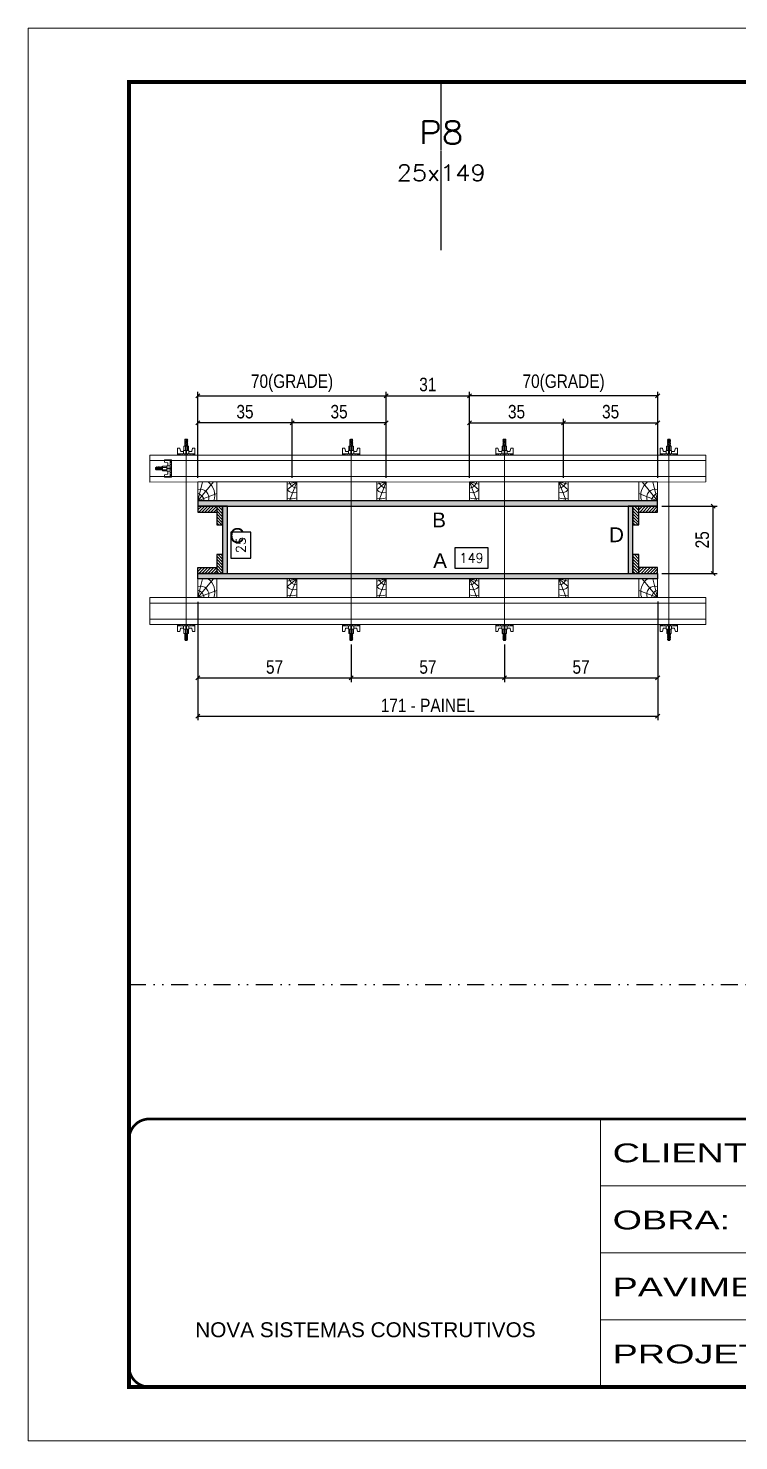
# Model space of a CAD drawing. Extents: x 14400 to 27878, y -21631 to 6985.
# Drawn here: x 19182 to 19711, y 3638 to 4688 of the extents above; entities that cross this region are included whole.
import ezdxf
from ezdxf.enums import TextEntityAlignment as Align

# ---------------------------------------------------------------- set-up
doc = ezdxf.new("R2010")
doc.units = 0
for name, pattern in [('CONTINUO', [0]), ('DASHED', [0.75, 0.5, -0.25]), ('DIVIDE2', [0.625, 0.25, -0.125, 0, -0.125, 0, -0.125]), ('HIDDEN', [0.375, 0.25, -0.125])]:
    doc.linetypes.add(name, pattern=pattern)
for name, color, linetype in [('CHAPA', 1, 'Continuous'), ('COTA', 241, 'Continuous'), ('MEIO_PONT', 93, 'Continuous'), ('Nível', 160, 'Continuous'), ('SARRAFO', 251, 'Continuous'), ('Texto de Titulo', 7, 'Continuous'), ('Texto Qtd Sarr', 242, 'Continuous'), ('TEXTO_GERAL', 7, 'Continuous')]:
    doc.layers.add(name, color=color, linetype=linetype)
for name, color, linetype, lineweight in [('Folhas', 255, 'Continuous', 9), ('Hachura', 251, 'Continuous', 9), ('Madeira', 126, 'Continuous', 18), ('Perfil Metálico', 224, 'Continuous', 18), ('SARRAFO DE PRESSAO', 251, 'DASHED', 9), ('Texto Seção', 7, 'Continuous', 15)]:
    doc.layers.add(name, color=color, linetype=linetype, lineweight=lineweight)
doc.styles.add('ARIAL', font='arial.ttf')
doc.styles.add('COTA TECNICA 2X', font='techl___.ttf', dxfattribs={"height": 10})
doc.styles.add('ROMANS', font='romans.shx')
doc.styles.add('Tecnologia', font='')
doc.styles.get('Tecnologia').set_extended_font_data('Forgotten Futurist')
doc.dimstyles.new('SECAO PILAR', dxfattribs={"dimtxt": 10, "dimasz": 3, "dimexe": 3, "dimexo": 3, "dimgap": 3, "dimtad": 1, "dimdec": 1, "dimlfac": 0.5, "dimzin": 12, "dimdsep": 46, "dimtxsty": 'COTA TECNICA 2X', "dimblk1": 'OBLIQUE', "dimblk2": 'OBLIQUE', "dimsah": 1, "dimcen": 0.9, "dimclrd": 256, "dimclre": 256, "dimclrt": 256, "dimadec": 1, "dimazin": 3, "dimtfac": 1, "dimtdec": 1, "dimtmove": 0, "dimatfit": 3, "dimfxl": 1, "dimtolj": 1, "dimtzin": 12, "dimarcsym": 0})
doc.dimstyles.new('SECÇÃO 2', dxfattribs={"dimtxt": 7, "dimasz": 6, "dimexe": 0.18, "dimexo": 2, "dimgap": -4, "dimtad": 3, "dimdec": 1, "dimlfac": 0.5, "dimzin": 12, "dimdsep": 46, "dimtxsty": 'ROMANS', "dimblk": 'ARCHTICK', "dimcen": 0.09, "dimse1": 1, "dimse2": 1, "dimsd1": 1, "dimsd2": 1, "dimclrd": 180, "dimclre": 5, "dimclrt": 1, "dimadec": 0, "dimazin": 3, "dimtfac": 1, "dimtdec": 1, "dimtofl": 0, "dimtmove": 0, "dimatfit": 3, "dimldrblk": 'ARCHTICK', "dimfxl": 1, "dimtolj": 1, "dimtzin": 0, "dimarcsym": 0})

# ---------------------------------------------------------------- blocks, each defined once
blk = doc.blocks.new('9999999999')
at = {"color": 30, "linetype": 'CONTINUO'}
for p, q in [((98564.6, 34230.2), (98564.6, 34429.4)), ((98564.6, 34379.6), (99584, 34379.6)), ((98564.6, 34329.8), (99488, 34329.8)), ((98564.6, 34280), (99488, 34280))]:
    blk.add_line(p, q, dxfattribs=at)
at = {"color": 30, "linetype": 'CONTINUO', "const_width": 2}
blk.add_lwpolyline([(99584, 34230.2), (99584, 34414.4, 0.414214), (99569, 34429.4), (98229, 34429.4, 0.414214), (98214, 34414.4), (98214, 34245.2, 0.414214), (98229, 34230.2), (99584, 34230.2)], format="xyb", dxfattribs=at)
at = {"layer": 'Folhas'}
blk.add_lwpolyline([(98139, 34190.2), (99624, 34190.2), (99624, 35240.2), (98139, 35240.2)], close=True, dxfattribs=at)
at = {"layer": 'Folhas', "color": 30, "const_width": 3}
blk.add_lwpolyline([(98214, 34230.2), (99584, 34230.2), (99584, 35200.2), (98214, 35200.2)], close=True, dxfattribs=at)
at = {"color": 7, "linetype": 'Continuous', "ltscale": 5, "style": 'ARIAL'}
blk.add_text('NOVA SISTEMAS CONSTRUTIVOS', height=11.059, dxfattribs=at).set_placement((98263.2, 34267.2))
at = {"layer": 'Folhas', "color": 7, "style": 'Tecnologia', "width": 1.5}
for s, p in [('CLIENTE:', (98573.7, 34397.2)), ('OBRA:', (98573.7, 34347.3)), ('PAVIMENTO:', (98573.7, 34297.5)), ('PROJETO:', (98573.7, 34247.7))]:
    blk.add_text(s, height=14, dxfattribs=at).set_placement(p)
blk = doc.blocks.new('*D1049')
at = {"layer": 'COTA', "color": 180, "lineweight": -2, "transparency": 16777216}
for p, q in [((19347.6, 4313.1), (19332.6, 4313.1)), ((19332.6, 4313.1), (19332.6, 4293.7)), ((19347.6, 4293.7), (19347.6, 4313.1)), ((19332.6, 4293.7), (19347.6, 4293.7))]:
    blk.add_line(p, q, dxfattribs=at)
at = {"layer": 'Defpoints', "color": 0, "transparency": 16777216}
for p in [(19347.5, 4332.3), (19347.5, 4282.3), (19351.6, 4282.3)]:
    blk.add_point(p, dxfattribs=at)
at = {"layer": 'COTA', "color": 1, "transparency": 16777216, "insert": (19340.1, 4303.4), "char_height": 7, "attachment_point": 5, "rotation": 90, "style": 'ROMANS'}
blk.add_mtext('\\A1;25', dxfattribs=at)
blk = doc.blocks.new('_ArchTick')
at = {"color": 0, "linetype": 'ByBlock', "const_width": 0.15}
blk.add_lwpolyline([(-0.5, -0.5), (0.5, 0.5)], dxfattribs=at)
blk = doc.blocks.new('*D1050')
at = {"layer": 'COTA', "color": 180, "lineweight": -2, "transparency": 16777216}
for p, q in [((19524.1, 4301.3), (19499.4, 4301.3)), ((19499.4, 4301.3), (19499.4, 4286.3)), ((19524.1, 4286.3), (19524.1, 4301.3)), ((19499.4, 4286.3), (19524.1, 4286.3))]:
    blk.add_line(p, q, dxfattribs=at)
at = {"layer": 'Defpoints', "color": 0, "transparency": 16777216}
for p in [(19330.2, 4282.3), (19628.2, 4282.3), (19628.2, 4282.3)]:
    blk.add_point(p, dxfattribs=at)
at = {"layer": 'COTA', "color": 1, "transparency": 16777216, "insert": (19511.7, 4293.8), "char_height": 7, "attachment_point": 5, "style": 'ROMANS'}
blk.add_mtext('\\A1;149', dxfattribs=at)
blk = doc.blocks.new('_Oblique')
at = {"color": 0, "linetype": 'ByBlock', "lineweight": -2}
blk.add_line((-0.5, -0.5), (0.5, 0.5), dxfattribs=at)
blk = doc.blocks.new('*D1051')
at = {"layer": 'COTA', "lineweight": -2, "transparency": 16777216}
for p, q in [((19308.2, 4261.3), (19308.2, 4173.2)), ((19650.2, 4261.4), (19650.2, 4173.2)), ((19308.2, 4176.2), (19650.2, 4176.2))]:
    blk.add_line(p, q, dxfattribs=at)
at = {"layer": 'Defpoints', "color": 0, "transparency": 16777216}
for p in [(19308.2, 4264.3), (19650.2, 4264.4), (19650.2, 4176.2)]:
    blk.add_point(p, dxfattribs=at)
at = {"layer": 'COTA', "lineweight": -2, "transparency": 16777216, "xscale": 3, "yscale": 3, "zscale": 3, "rotation": 180}
blk.add_blockref('_Oblique', (19308.2, 4176.2), dxfattribs=at)
at = {"layer": 'COTA', "lineweight": -2, "transparency": 16777216, "xscale": 3, "yscale": 3, "zscale": 3}
blk.add_blockref('_Oblique', (19650.2, 4176.2), dxfattribs=at)
at = {"layer": 'COTA', "transparency": 16777216, "insert": (19479.2, 4184.2), "char_height": 10, "attachment_point": 5, "style": 'COTA TECNICA 2X'}
blk.add_mtext('\\A1;171 - PAINEL', dxfattribs=at)
blk = doc.blocks.new('*D1052')
at = {"layer": 'COTA', "lineweight": -2, "transparency": 16777216}
for p, q in [((19308.2, 4261.3), (19308.2, 4201.6)), ((19422.3, 4229.6), (19422.3, 4201.6)), ((19308.2, 4204.6), (19422.3, 4204.6))]:
    blk.add_line(p, q, dxfattribs=at)
at = {"layer": 'Defpoints', "color": 0, "transparency": 16777216}
for p in [(19308.2, 4264.3), (19422.3, 4232.6), (19422.3, 4204.6)]:
    blk.add_point(p, dxfattribs=at)
at = {"layer": 'COTA', "lineweight": -2, "transparency": 16777216, "xscale": 3, "yscale": 3, "zscale": 3, "rotation": 180}
blk.add_blockref('_Oblique', (19308.2, 4204.6), dxfattribs=at)
at = {"layer": 'COTA', "lineweight": -2, "transparency": 16777216, "xscale": 3, "yscale": 3, "zscale": 3}
blk.add_blockref('_Oblique', (19422.3, 4204.6), dxfattribs=at)
at = {"layer": 'COTA', "transparency": 16777216, "insert": (19365.2, 4212.7), "char_height": 10, "attachment_point": 5, "style": 'COTA TECNICA 2X'}
blk.add_mtext('\\A1;57', dxfattribs=at)
blk = doc.blocks.new('*D1053')
at = {"layer": 'COTA', "lineweight": -2, "transparency": 16777216}
for p, q in [((19650.2, 4261.3), (19650.2, 4201.6)), ((19536.3, 4229.6), (19536.3, 4201.6)), ((19536.3, 4204.6), (19650.2, 4204.6))]:
    blk.add_line(p, q, dxfattribs=at)
at = {"layer": 'Defpoints', "color": 0, "transparency": 16777216}
for p in [(19650.2, 4264.3), (19536.3, 4232.6), (19650.2, 4204.6)]:
    blk.add_point(p, dxfattribs=at)
at = {"layer": 'COTA', "lineweight": -2, "transparency": 16777216, "xscale": 3, "yscale": 3, "zscale": 3, "rotation": 180}
blk.add_blockref('_Oblique', (19536.3, 4204.6), dxfattribs=at)
at = {"layer": 'COTA', "lineweight": -2, "transparency": 16777216, "xscale": 3, "yscale": 3, "zscale": 3}
blk.add_blockref('_Oblique', (19650.2, 4204.6), dxfattribs=at)
at = {"layer": 'COTA', "transparency": 16777216, "insert": (19593.2, 4212.7), "char_height": 10, "attachment_point": 5, "style": 'COTA TECNICA 2X'}
blk.add_mtext('\\A1;57', dxfattribs=at)
blk = doc.blocks.new('C')
at = {"layer": 'Hachura', "color": 0}
for p, q in [((0, 3.22), (0, -3.22)), ((0.45, 3.22), (0, 3.22)), ((0.46, 3.16), (0, 3.16)), ((0.46, 3.05), (0, 3.05)), ((0.46, 2.88), (0, 2.88)), ((0, 2.75), (0, -1.16)), ((0.46, 2.65), (0, 2.65)), ((0.46, 2.23), (0, 2.23)), ((0.46, 1.51), (0, 1.51)), ((0.39, 0.49), (0.17, 0.49)), ((0.45, -3.23), (0.45, 3.22)), ((0.45, 3.22), (2.58, 3.22)), ((1.74, 0.97), (0.45, 0.97)), ((1.45, 0.1), (0.45, 0.1)), ((1.35, 1.94), (1.35, 0.96)), ((2.58, 2.39), (1.47, 2.09)), ((1.74, -0.97), (1.74, 0.97)), ((1.74, 0.97), (1.74, 0.84)), ((1.74, 0.97), (1.74, 0.84)), ((1.74, 0.84), (3.35, 0.84)), ((3.35, 0.45), (1.74, 0.45)), ((2.58, 3.22), (2.58, 2.39)), ((3.32, 0.84), (3.32, -0.84)), ((3.35, 0.84), (3.35, -0.84)), ((3.68, 0.45), (3.35, 0.45)), ((3.84, -0.52), (3.35, 0.45)), ((3.35, 0.06), (3.67, -0.57)), ((3.68, 0.45), (4.16, -0.52)), ((3.72, 0.5), (4.25, -0.57)), ((4.37, -0.55), (3.83, 0.53)), ((4.15, 0.45), (3.93, 0.45)), ((4.42, -0.52), (3.93, 0.45)), ((4.15, 0.45), (4.26, 0.45)), ((4.26, 0.45), (4.74, -0.52)), ((4.3, 0.5), (4.83, -0.57)), ((4.95, -0.55), (4.41, 0.53)), ((4.51, 0.45), (4.84, 0.45)), ((5, -0.52), (4.51, 0.45)), ((4.84, 0.45), (5.32, -0.52)), ((4.88, 0.5), (5.41, -0.57)), ((5.53, -0.55), (4.99, 0.53)), ((5.58, -0.52), (5.09, 0.45)), ((5.42, 0.45), (5.09, 0.45)), ((5.58, -0.52), (5.09, 0.45)), ((5.42, 0.45), (5.74, -0.19)), ((5.46, 0.5), (5.74, -0.07)), ((5.74, 0.19), (5.57, 0.53)), ((5.74, 0.32), (5.68, 0.45)), ((5.68, 0.45), (5.74, 0.45)), ((5.74, 0.45), (5.9, 0.29)), ((5.74, 0.45), (5.74, -0.52)), ((5.9, -0.36), (5.9, 0.29)), ((0.45, 0), (0, 0)), ((0.46, -1.52), (0, -1.52)), ((0.46, -2.23), (0, -2.23)), ((0.46, -2.65), (0, -2.65)), ((0.46, -2.88), (0, -2.88)), ((0.46, -3.05), (0, -3.05)), ((0.46, -3.16), (0, -3.16)), ((0, -3.22), (2.57, -3.22)), ((0.08, -0.48), (0.29, -0.48)), ((0.29, -0.48), (0.4, -0.48)), ((0.45, 0), (0.45, -0.97)), ((0.45, -0.16), (1.45, -0.16)), ((0.45, -0.65), (0.45, -0.32)), ((0.45, -3.23), (0.45, -0.65)), ((0.45, -0.97), (1.74, -0.97)), ((1.35, -1.94), (1.35, -0.97)), ((2.58, -2.39), (1.47, -2.1)), ((3.35, -0.32), (1.74, -0.32)), ((3.35, -0.84), (1.74, -0.84)), ((2.58, -3.23), (2.58, -2.39)), ((3.35, -0.07), (3.58, -0.52)), ((3.35, -0.52), (3.58, -0.52)), ((3.84, -0.52), (4.16, -0.52)), ((4.42, -0.52), (4.74, -0.52)), ((4.63, -0.52), (4.74, -0.52)), ((5, -0.52), (5.32, -0.52)), ((5.58, -0.52), (5.74, -0.52)), ((5.74, -0.52), (5.9, -0.36)), ((5.74, -0.52), (5.74, -0.52))]:
    blk.add_line(p, q, dxfattribs=at)
for centre, radius, start, end in [((1.52, 1.94), 0.161, 104.7436, 180), ((1.44, -0.03), 0.129, 272.695, 87.305), ((3.81, 0.39), 0.143, 25.5688, 154.4312), ((4.39, 0.39), 0.143, 25.5688, 154.4312), ((4.97, 0.39), 0.143, 25.5688, 154.4312), ((5.55, 0.39), 0.143, 25.5688, 154.4312), ((0.17, -0.37), 0.174, 221.744, 317.8592), ((1.52, -1.94), 0.161, 180, 255.2564), ((3.71, -0.4), 0.174, 222.1408, 318.256), ((4.29, -0.4), 0.174, 222.1408, 318.256), ((4.87, -0.4), 0.174, 222.1408, 318.256), ((5.45, -0.4), 0.174, 222.1408, 318.256), ((5.61, -0.4), 0.174, 317.8592, 318.256)]:
    blk.add_arc(centre, radius, start, end, dxfattribs=at)
blk = doc.blocks.new('*D1054')
at = {"layer": 'COTA', "lineweight": -2, "transparency": 16777216}
for p, q in [((19422.3, 4229.6), (19422.3, 4201.6)), ((19536.3, 4229.6), (19536.3, 4201.6)), ((19422.3, 4204.6), (19536.3, 4204.6))]:
    blk.add_line(p, q, dxfattribs=at)
at = {"layer": 'Defpoints', "color": 0, "transparency": 16777216}
for p in [(19422.3, 4232.6), (19536.3, 4232.6), (19536.3, 4204.6)]:
    blk.add_point(p, dxfattribs=at)
at = {"layer": 'COTA', "lineweight": -2, "transparency": 16777216, "xscale": 3, "yscale": 3, "zscale": 3, "rotation": 180}
blk.add_blockref('_Oblique', (19422.3, 4204.6), dxfattribs=at)
at = {"layer": 'COTA', "lineweight": -2, "transparency": 16777216, "xscale": 3, "yscale": 3, "zscale": 3}
blk.add_blockref('_Oblique', (19536.3, 4204.6), dxfattribs=at)
at = {"layer": 'COTA', "transparency": 16777216, "insert": (19479.3, 4212.7), "char_height": 10, "attachment_point": 5, "style": 'COTA TECNICA 2X'}
blk.add_mtext('\\A1;57', dxfattribs=at)
blk = doc.blocks.new('*D1055')
at = {"layer": 'COTA', "lineweight": -2, "transparency": 16777216}
for p, q in [((19510.2, 4353.3), (19510.2, 4397.3)), ((19510.2, 4394.3), (19580.2, 4394.3)), ((19580.2, 4353.3), (19580.2, 4397.3))]:
    blk.add_line(p, q, dxfattribs=at)
at = {"layer": 'Defpoints', "color": 0, "transparency": 16777216}
for p in [(19580.2, 4394.3), (19510.2, 4350.3), (19580.2, 4350.3)]:
    blk.add_point(p, dxfattribs=at)
at = {"layer": 'COTA', "lineweight": -2, "transparency": 16777216, "xscale": 3, "yscale": 3, "zscale": 3, "rotation": 180}
blk.add_blockref('_Oblique', (19510.2, 4394.3), dxfattribs=at)
at = {"layer": 'COTA', "lineweight": -2, "transparency": 16777216, "xscale": 3, "yscale": 3, "zscale": 3}
blk.add_blockref('_Oblique', (19580.2, 4394.3), dxfattribs=at)
at = {"layer": 'COTA', "transparency": 16777216, "insert": (19545.2, 4402.5), "char_height": 10, "attachment_point": 5, "style": 'COTA TECNICA 2X'}
blk.add_mtext('\\A1;35', dxfattribs=at)
blk = doc.blocks.new('*D1056')
at = {"layer": 'COTA', "lineweight": -2, "transparency": 16777216}
for p, q in [((19580.2, 4353.3), (19580.2, 4397.3)), ((19580.2, 4394.3), (19650.2, 4394.3)), ((19650.2, 4353.3), (19650.2, 4397.3))]:
    blk.add_line(p, q, dxfattribs=at)
at = {"layer": 'Defpoints', "color": 0, "transparency": 16777216}
for p in [(19650.2, 4394.3), (19580.2, 4350.3), (19650.2, 4350.3)]:
    blk.add_point(p, dxfattribs=at)
at = {"layer": 'COTA', "lineweight": -2, "transparency": 16777216, "xscale": 3, "yscale": 3, "zscale": 3, "rotation": 180}
blk.add_blockref('_Oblique', (19580.2, 4394.3), dxfattribs=at)
at = {"layer": 'COTA', "lineweight": -2, "transparency": 16777216, "xscale": 3, "yscale": 3, "zscale": 3}
blk.add_blockref('_Oblique', (19650.2, 4394.3), dxfattribs=at)
at = {"layer": 'COTA', "transparency": 16777216, "insert": (19615.2, 4402.5), "char_height": 10, "attachment_point": 5, "style": 'COTA TECNICA 2X'}
blk.add_mtext('\\A1;35', dxfattribs=at)
blk = doc.blocks.new('*D1057')
at = {"layer": 'COTA', "lineweight": -2, "transparency": 16777216}
for p, q in [((19510.2, 4353.3), (19510.2, 4417.4)), ((19650.2, 4414.4), (19510.2, 4414.4)), ((19650.2, 4353.3), (19650.2, 4417.4))]:
    blk.add_line(p, q, dxfattribs=at)
at = {"layer": 'Defpoints', "color": 0, "transparency": 16777216}
for p in [(19510.2, 4414.4), (19510.2, 4350.3), (19650.2, 4350.3)]:
    blk.add_point(p, dxfattribs=at)
at = {"layer": 'COTA', "lineweight": -2, "transparency": 16777216, "xscale": 3, "yscale": 3, "zscale": 3, "rotation": 180}
blk.add_blockref('_Oblique', (19510.2, 4414.4), dxfattribs=at)
at = {"layer": 'COTA', "lineweight": -2, "transparency": 16777216, "xscale": 3, "yscale": 3, "zscale": 3}
blk.add_blockref('_Oblique', (19650.2, 4414.4), dxfattribs=at)
at = {"layer": 'COTA', "transparency": 16777216, "insert": (19580.2, 4423.7), "char_height": 10, "attachment_point": 5, "style": 'COTA TECNICA 2X'}
blk.add_mtext('\\A1;70(GRADE)', dxfattribs=at)
blk = doc.blocks.new('*D1058')
at = {"layer": 'COTA', "lineweight": -2, "transparency": 16777216}
for p, q in [((19653.2, 4332.3), (19694.5, 4332.3)), ((19691.5, 4282.3), (19691.5, 4332.3)), ((19653.2, 4282.3), (19694.5, 4282.3))]:
    blk.add_line(p, q, dxfattribs=at)
at = {"layer": 'Defpoints', "color": 0, "transparency": 16777216}
for p in [(19650.2, 4332.3), (19691.5, 4332.3), (19650.2, 4282.3)]:
    blk.add_point(p, dxfattribs=at)
at = {"layer": 'COTA', "lineweight": -2, "transparency": 16777216, "xscale": 3, "yscale": 3, "zscale": 3}
for p, rotation in [((19691.5, 4332.3), 90), ((19691.5, 4282.3), 270)]:
    blk.add_blockref('_Oblique', p, dxfattribs=dict(at, rotation=rotation))
at = {"layer": 'COTA', "transparency": 16777216, "insert": (19683.4, 4307.3), "char_height": 10, "attachment_point": 5, "rotation": 90, "style": 'COTA TECNICA 2X'}
blk.add_mtext('\\A1;25', dxfattribs=at)
blk = doc.blocks.new('PONTALETE')
at = {"layer": 'Madeira'}
for q in [(2.71, 7), (7, 5.76), (7, 1.74)]:
    blk.add_line((0, 0), q, dxfattribs=at)
blk.add_lwpolyline([(0, 0), (7, 0), (7, 7), (0, 7)], close=True, dxfattribs=at)
for centre, radius, start, end in [((2.04, 0.06), 6.23, 37.2818, 109.0913), ((1.09, 0.9), 3.19, 343.603, 109.9847), ((-0.21, -0.78), 3.09, 14.6322, 86.0383)]:
    blk.add_arc(centre, radius, start, end, dxfattribs=at)
blk = doc.blocks.new('MEIO PONTALETE')
at = {"layer": 'Madeira'}
for q in [(2.71, 7), (3.5, 2.88), (3.5, 0.87)]:
    blk.add_line((0, 0), q, dxfattribs=at)
blk.add_lwpolyline([(0, 0), (3.5, 0), (3.5, 7), (0, 7)], close=True, dxfattribs=at)
for centre, radius, start, end in [((2.04, 0.06), 6.23, 76.4499, 109.0913), ((1.09, 0.9), 3.19, 40.9063, 109.9847), ((-0.21, -0.78), 3.09, 14.6322, 86.0383)]:
    blk.add_arc(centre, radius, start, end, dxfattribs=at)
blk = doc.blocks.new('titulo1')
at = {"layer": 'Defpoints', "color": 252, "linetype": 'HIDDEN', "ltscale": 2}
blk.add_line((0, 0), (0, 125), dxfattribs=at)
at = {"layer": 'Defpoints', "style": 'ROMANS', "oblique": 15}
blk.add_attdef('FOLHA', text='', height=10, dxfattribs=at).set_placement((0, 15.6), align=Align.MIDDLE_CENTER)
at = {"layer": 'Texto Qtd Sarr', "color": 3, "style": 'ROMANS', "oblique": 15}
for tag, height, p in [('TITULO', 17, (0, 71.4)), ('SEÇÃO', 12, (0, 41.5))]:
    blk.add_attdef(tag, text='', height=height, dxfattribs=at).set_placement(p, align=Align.MIDDLE_CENTER)
blk = doc.blocks.new('*D1059')
at = {"layer": 'COTA', "lineweight": -2, "transparency": 16777216}
for p, q in [((19378.2, 4353.3), (19378.2, 4397.3)), ((19448.2, 4394.3), (19378.2, 4394.3)), ((19448.2, 4353.3), (19448.2, 4397.3))]:
    blk.add_line(p, q, dxfattribs=at)
at = {"layer": 'Defpoints', "color": 0, "transparency": 16777216}
for p in [(19378.2, 4394.3), (19378.2, 4350.3), (19448.2, 4350.3)]:
    blk.add_point(p, dxfattribs=at)
at = {"layer": 'COTA', "lineweight": -2, "transparency": 16777216, "xscale": 3, "yscale": 3, "zscale": 3, "rotation": 180}
blk.add_blockref('_Oblique', (19378.2, 4394.3), dxfattribs=at)
at = {"layer": 'COTA', "lineweight": -2, "transparency": 16777216, "xscale": 3, "yscale": 3, "zscale": 3}
blk.add_blockref('_Oblique', (19448.2, 4394.3), dxfattribs=at)
at = {"layer": 'COTA', "transparency": 16777216, "insert": (19413.2, 4402.5), "char_height": 10, "attachment_point": 5, "style": 'COTA TECNICA 2X'}
blk.add_mtext('\\A1;35', dxfattribs=at)
blk = doc.blocks.new('*D1060')
at = {"layer": 'COTA', "lineweight": -2, "transparency": 16777216}
for p, q in [((19308.2, 4353.3), (19308.2, 4397.3)), ((19378.2, 4394.3), (19308.2, 4394.3)), ((19378.2, 4353.3), (19378.2, 4397.3))]:
    blk.add_line(p, q, dxfattribs=at)
at = {"layer": 'Defpoints', "color": 0, "transparency": 16777216}
for p in [(19308.2, 4394.3), (19308.2, 4350.3), (19378.2, 4350.3)]:
    blk.add_point(p, dxfattribs=at)
at = {"layer": 'COTA', "lineweight": -2, "transparency": 16777216, "xscale": 3, "yscale": 3, "zscale": 3, "rotation": 180}
blk.add_blockref('_Oblique', (19308.2, 4394.3), dxfattribs=at)
at = {"layer": 'COTA', "lineweight": -2, "transparency": 16777216, "xscale": 3, "yscale": 3, "zscale": 3}
blk.add_blockref('_Oblique', (19378.2, 4394.3), dxfattribs=at)
at = {"layer": 'COTA', "transparency": 16777216, "insert": (19343.2, 4402.5), "char_height": 10, "attachment_point": 5, "style": 'COTA TECNICA 2X'}
blk.add_mtext('\\A1;35', dxfattribs=at)
blk = doc.blocks.new('*D1061')
at = {"layer": 'COTA', "lineweight": -2, "transparency": 16777216}
for p, q in [((19308.2, 4353.3), (19308.2, 4417.4)), ((19308.2, 4414.4), (19448.2, 4414.4)), ((19448.2, 4353.3), (19448.2, 4417.4))]:
    blk.add_line(p, q, dxfattribs=at)
at = {"layer": 'Defpoints', "color": 0, "transparency": 16777216}
for p in [(19448.2, 4414.4), (19308.2, 4350.3), (19448.2, 4350.3)]:
    blk.add_point(p, dxfattribs=at)
at = {"layer": 'COTA', "lineweight": -2, "transparency": 16777216, "xscale": 3, "yscale": 3, "zscale": 3, "rotation": 180}
blk.add_blockref('_Oblique', (19308.2, 4414.4), dxfattribs=at)
at = {"layer": 'COTA', "lineweight": -2, "transparency": 16777216, "xscale": 3, "yscale": 3, "zscale": 3}
blk.add_blockref('_Oblique', (19448.2, 4414.4), dxfattribs=at)
at = {"layer": 'COTA', "transparency": 16777216, "insert": (19378.2, 4423.7), "char_height": 10, "attachment_point": 5, "style": 'COTA TECNICA 2X'}
blk.add_mtext('\\A1;70(GRADE)', dxfattribs=at)
blk = doc.blocks.new('*D1066')
at = {"layer": 'COTA', "lineweight": -2, "transparency": 16777216}
for p, q in [((19448.2, 4353.3), (19448.2, 4417.4)), ((19448.2, 4414.4), (19510.2, 4414.4)), ((19510.2, 4353.3), (19510.2, 4417.4))]:
    blk.add_line(p, q, dxfattribs=at)
at = {"layer": 'Defpoints', "color": 0, "transparency": 16777216}
for p in [(19510.2, 4414.4), (19448.2, 4350.3), (19510.2, 4350.3)]:
    blk.add_point(p, dxfattribs=at)
at = {"layer": 'COTA', "lineweight": -2, "transparency": 16777216, "xscale": 3, "yscale": 3, "zscale": 3, "rotation": 180}
blk.add_blockref('_Oblique', (19448.2, 4414.4), dxfattribs=at)
at = {"layer": 'COTA', "lineweight": -2, "transparency": 16777216, "xscale": 3, "yscale": 3, "zscale": 3}
blk.add_blockref('_Oblique', (19510.2, 4414.4), dxfattribs=at)
at = {"layer": 'COTA', "transparency": 16777216, "insert": (19479.2, 4422.7), "char_height": 10, "attachment_point": 5, "style": 'COTA TECNICA 2X'}
blk.add_mtext('\\A1;31', dxfattribs=at)

msp = doc.modelspace()

# ---------------------------------------------------------------- hatches: boundary and pattern name
at = {"layer": 'Hachura'}
h = msp.add_hatch(color=256, dxfattribs=at)
h.dxf.hatch_style = 1
h.paths.add_polyline_path([(19650.187, 4332.325), (19650.187, 4336.325), (19308.187, 4336.325), (19308.187, 4332.325)])
h = msp.add_hatch(dxfattribs=at)
h.set_pattern_fill('ANSI31', color=256, scale=0.5, angle=180, style=0)
h.set_pattern_definition([(225, (10184.2353, -18597.0831), (1.12253202, -1.12253202), [])])
h.paths.add_polyline_path([(19322.187, 4332.325), (19322.187, 4327.925), (19308.187, 4327.925), (19308.187, 4332.325)])
h = msp.add_hatch(dxfattribs=at)
h.set_pattern_fill('ANSI31', color=256, scale=0.5, angle=270, style=0)
h.set_pattern_definition([(315, (42217.9953, -5170.6268), (1.12253202, 1.12253202), [])])
h.paths.add_polyline_path([(19326.587, 4318.325), (19322.187, 4318.325), (19322.187, 4332.325), (19326.587, 4332.325)])
h = msp.add_hatch(color=256, dxfattribs=at)
h.dxf.hatch_style = 1
h.paths.add_polyline_path([(19326.587, 4282.325), (19330.187, 4282.325), (19330.187, 4332.325), (19326.587, 4332.325)])
h = msp.add_hatch(color=256, dxfattribs=at)
h.dxf.hatch_style = 1
h.paths.add_polyline_path([(19628.187, 4282.325), (19631.787, 4282.325), (19631.787, 4332.325), (19628.187, 4332.325)])
h = msp.add_hatch(dxfattribs=at)
h.set_pattern_fill('ANSI31', color=256, scale=0.5, angle=270, style=0)
h.set_pattern_definition([(315, (42527.5953, -5170.6268), (1.12253202, 1.12253202), [])])
h.paths.add_polyline_path([(19636.187, 4318.325), (19631.787, 4318.325), (19631.787, 4332.325), (19636.187, 4332.325)])
h = msp.add_hatch(dxfattribs=at)
h.set_pattern_fill('ANSI31', color=256, scale=0.5, angle=180, style=0)
h.set_pattern_definition([(225, (10512.2353, -18597.0831), (1.12253202, -1.12253202), [])])
h.paths.add_polyline_path([(19650.187, 4332.325), (19650.187, 4327.925), (19636.187, 4327.925), (19636.187, 4332.325)])
h = msp.add_hatch(dxfattribs=at)
h.set_pattern_fill('ANSI31', color=256, scale=0.5, angle=270, style=0)
h.set_pattern_definition([(315, (42217.9953, -5206.6268), (1.12253202, 1.12253202), [])])
h.paths.add_polyline_path([(19326.587, 4282.325), (19322.187, 4282.325), (19322.187, 4296.325), (19326.587, 4296.325)])
h = msp.add_hatch(dxfattribs=at)
h.set_pattern_fill('ANSI31', color=256, scale=0.5, angle=270, style=0)
h.set_pattern_definition([(315, (42527.5953, -5206.6268), (1.12253202, 1.12253202), [])])
h.paths.add_polyline_path([(19636.187, 4282.325), (19631.787, 4282.325), (19631.787, 4296.325), (19636.187, 4296.325)])
h = msp.add_hatch(dxfattribs=at)
h.set_pattern_fill('ANSI31', color=256, scale=0.5, angle=180, style=0)
h.set_pattern_definition([(225, (10184.2353, -18609.0831), (1.12253202, -1.12253202), [])])
h.paths.add_polyline_path([(19322.187, 4282.325), (19322.187, 4286.725), (19308.187, 4286.725), (19308.187, 4282.325)])
h = msp.add_hatch(dxfattribs=at)
h.set_pattern_fill('ANSI31', color=256, scale=0.5, angle=180, style=0)
h.set_pattern_definition([(225, (10147.2353, -18609.0831), (1.12253202, -1.12253202), [])])
h.paths.add_polyline_path([(19636.187, 4282.325), (19636.187, 4286.725), (19650.187, 4286.725), (19650.187, 4282.325)])
h = msp.add_hatch(color=256, dxfattribs=at)
h.dxf.hatch_style = 1
h.paths.add_polyline_path([(19650.187, 4282.325), (19650.187, 4278.325), (19308.187, 4278.325), (19308.187, 4282.325)])

# ---------------------------------------------------------------- linework, layer by layer
at = {"layer": 'CHAPA'}
for points in [[(19650.187, 4332.325), (19650.187, 4336.325), (19308.187, 4336.325), (19308.187, 4332.325)], [(19326.587, 4282.325), (19330.187, 4282.325), (19330.187, 4332.325), (19326.587, 4332.325)], [(19628.187, 4282.325), (19631.787, 4282.325), (19631.787, 4332.325), (19628.187, 4332.325)], [(19650.187, 4282.325), (19650.187, 4278.325), (19308.187, 4278.325), (19308.187, 4282.325)]]:
    msp.add_lwpolyline(points, close=True, dxfattribs=at)
at = {"layer": 'Hachura'}
for p, q in [((19299.498, 4233.554), (19299.498, 4377.296)), ((19422.187, 4233.554), (19422.188, 4377.296)), ((19536.187, 4233.554), (19536.188, 4377.296)), ((19658.576, 4233.554), (19658.576, 4377.296))]:
    msp.add_line(p, q, dxfattribs=at)
at = {"layer": 'Madeira'}
for points in [[(19448.187, 4336.325), (19448.187, 4350.325), (19308.187, 4350.325), (19308.187, 4336.325)], [(19510.187, 4336.325), (19510.187, 4350.325), (19650.187, 4350.325), (19650.187, 4336.325)], [(19448.187, 4264.325), (19448.187, 4278.325), (19308.187, 4278.325), (19308.187, 4264.325)], [(19510.187, 4264.325), (19510.187, 4278.325), (19650.187, 4278.325), (19650.187, 4264.325)]]:
    msp.add_lwpolyline(points, close=True, dxfattribs=at)
at = {"layer": 'Nível', "color": 4, "linetype": 'DIVIDE2', "ltscale": 50}
msp.add_line((19256.967, 3976.86), (20626.967, 3976.86), dxfattribs=at)
at = {"layer": 'Perfil Metálico'}
for p, q in [((19685.905, 4366.265), (19272.469, 4366.265)), ((19685.905, 4354.265), (19272.469, 4354.265)), ((19685.905, 4260.324), (19272.469, 4260.324)), ((19685.905, 4248.324), (19272.469, 4248.324))]:
    msp.add_line(p, q, dxfattribs=at)
for points in [[(19685.905, 4350.326), (19685.905, 4370.326), (19272.469, 4370.265), (19272.469, 4350.265)], [(19272.469, 4264.324), (19272.469, 4244.324), (19685.905, 4244.385), (19685.905, 4264.385)]]:
    msp.add_lwpolyline(points, close=True, dxfattribs=at)
at = {"layer": 'SARRAFO'}
for points in [[(19322.187, 4332.325), (19308.187, 4332.325), (19308.187, 4327.925), (19322.187, 4327.925)], [(19636.187, 4327.925), (19650.187, 4327.925), (19650.187, 4332.325), (19636.187, 4332.325)], [(19322.187, 4282.325), (19308.187, 4282.325), (19308.187, 4286.725), (19322.187, 4286.725)], [(19636.187, 4282.325), (19650.187, 4282.325), (19650.187, 4286.725), (19636.187, 4286.725)]]:
    msp.add_lwpolyline(points, dxfattribs=at)
for points in [[(19322.187, 4332.325), (19322.187, 4318.325), (19326.587, 4318.325), (19326.587, 4332.325)], [(19631.787, 4332.325), (19631.787, 4318.325), (19636.187, 4318.325), (19636.187, 4332.325)], [(19322.187, 4296.325), (19322.187, 4282.325), (19326.587, 4282.325), (19326.587, 4296.325)], [(19631.787, 4296.325), (19631.787, 4282.325), (19636.187, 4282.325), (19636.187, 4296.325)]]:
    msp.add_lwpolyline(points, close=True, dxfattribs=at)

# ---------------------------------------------------------------- block references
at = {"layer": 'Hachura', "linetype": 'Continuous', "yscale": 2, "zscale": 2}
for p, xscale, rotation in [((19299.507, 4370.296), -2, 270), ((19422.178, 4370.296), 2, 90.00000000000001), ((19536.178, 4370.296), 2, 90.00000000000001), ((19658.567, 4370.296), 2, 90.00000000000001), ((19288.503, 4360.326), 2, 180), ((19299.498, 4244.355), 2, 270), ((19422.187, 4244.355), -2, 90), ((19536.187, 4244.355), -2, 90), ((19658.575, 4244.355), -2, 90)]:
    msp.add_blockref('C', p, dxfattribs=dict(at, xscale=xscale, rotation=rotation))
at = {"layer": 'MEIO_PONT'}
for name, p, xscale, yscale, zscale, rotation in [('PONTALETE', (19308.187, 4336.325), -2, 2, 2, 270), ('MEIO PONTALETE', (19381.687, 4350.325), 1.999999997962732, 1.999999997962732, 1.999999997962732, 180), ('MEIO PONTALETE', (19448.187, 4350.325), 1.999999997962732, 1.999999997962732, 1.999999997962732, 180), ('MEIO PONTALETE', (19510.187, 4350.325), -1.999999997962732, 1.999999997962732, 1.999999997962732, 180), ('MEIO PONTALETE', (19576.687, 4350.325), -1.999999997962732, 1.999999997962732, 1.999999997962732, 180), ('PONTALETE', (19650.187, 4336.325), 2, 2, 2, 89.99999999999997), ('PONTALETE', (19308.187, 4264.325), -2, 2, 2, 270), ('MEIO PONTALETE', (19381.687, 4278.325), 1.999999997962732, 1.999999997962732, 1.999999997962732, 180), ('MEIO PONTALETE', (19448.187, 4278.325), 1.999999997962732, 1.999999997962732, 1.999999997962732, 180), ('MEIO PONTALETE', (19510.187, 4278.325), -1.999999997962732, 1.999999997962732, 1.999999997962732, 180), ('MEIO PONTALETE', (19576.687, 4278.325), -1.999999997962732, 1.999999997962732, 1.999999997962732, 180), ('PONTALETE', (19650.187, 4264.325), 2, 2, 2, 89.99999999999997)]:
    msp.add_blockref(name, p, dxfattribs=dict(at, xscale=xscale, yscale=yscale, zscale=zscale, rotation=rotation))
at = {"layer": 'SARRAFO DE PRESSAO', "color": 6, "linetype": 'ByBlock'}
msp.add_blockref('9999999999', (-78957.011, -30552.628), dxfattribs=at)
at = {"layer": 'Texto Seção'}
ref = msp.add_blockref('titulo1', (19489.187, 4522.577), dxfattribs=at)
ref.add_attrib('TITULO', 'P8', dxfattribs={"layer": 'Texto de Titulo', "color": 7, "height": 17, "style": 'ROMANS', "width": 1.1}).set_placement((19489.187, 4610.077), align=Align.MIDDLE_CENTER)
ref.add_attrib('SEÇÃO', '25x149', dxfattribs={"layer": 'Texto de Titulo', "color": 7, "height": 12, "style": 'ROMANS', "width": 1.1}).set_placement((19489.187, 4580.077), align=Align.MIDDLE_CENTER)

# ---------------------------------------------------------------- texts
at = {"layer": 'TEXTO_GERAL', "style": 'ARIAL'}
for s, p in [('B', (19487.589, 4322.075)), ('C', (19337.204, 4310.469)), ('D', (19619.547, 4311.048)), ('A', (19488.335, 4291.845))]:
    msp.add_text(s, height=11, dxfattribs=at).set_placement(p, align=Align.MIDDLE_CENTER)

# ---------------------------------------------------------------- dimensions: what is measured, and where the dimension line sits
at = {"layer": 'COTA'}
dim = msp.add_linear_dim(base=(19448.187, 4414.447), p1=(19308.19, 4350.321), p2=(19448.187, 4350.325), angle=180, text='<>(GRADE)', dimstyle='SECAO PILAR', dxfattribs=at)
dim.commit()
dim.dimension.update_dxf_attribs({"geometry": '*D1061', "text_midpoint": (19378.189, 4423.668)})
for base, p1, p2, picture, middle in [((19510.187, 4414.447), (19448.187, 4350.325), (19510.187, 4350.3), '*D1066', (19479.187, 4422.666)), ((19580.187, 4394.252), (19510.187, 4350.3), (19580.187, 4350.325), '*D1055', (19545.187, 4402.471)), ((19650.187, 4394.252), (19580.187, 4350.325), (19650.187, 4350.321), '*D1056', (19615.187, 4402.471)), ((19422.255, 4204.588), (19308.187, 4264.325), (19422.255, 4232.554), '*D1052', (19365.221, 4212.697)), ((19650.187, 4204.588), (19536.255, 4232.554), (19650.187, 4264.325), '*D1053', (19593.221, 4212.697)), ((19536.255, 4204.588), (19422.255, 4232.554), (19536.255, 4232.554), '*D1054', (19479.255, 4212.697))]:
    dim = msp.add_linear_dim(base=base, p1=p1, p2=p2, dimstyle='SECAO PILAR', dxfattribs=at)
    dim.commit()
    dim.dimension.update_dxf_attribs({"geometry": picture, "text_midpoint": middle})
for base, p1, p2, text, picture, middle in [((19510.187, 4414.447), (19650.184, 4350.321), (19510.187, 4350.325), '<>(GRADE)', '*D1057', (19580.186, 4423.668)), ((19650.187, 4176.164), (19308.187, 4264.334), (19650.187, 4264.375), '<> - PAINEL', '*D1051', (19479.187, 4184.237))]:
    dim = msp.add_linear_dim(base=base, p1=p1, p2=p2, text=text, dimstyle='SECAO PILAR', dxfattribs=at)
    dim.commit()
    dim.dimension.update_dxf_attribs({"geometry": picture, "text_midpoint": middle})
for base, p1, p2, angle, picture, middle in [((19308.187, 4394.252), (19378.187, 4350.325), (19308.187, 4350.321), 180, '*D1060', (19343.187, 4402.471)), ((19378.187, 4394.252), (19448.187, 4350.3), (19378.187, 4350.325), 180, '*D1059', (19413.187, 4402.471)), ((19691.488, 4332.325), (19650.187, 4282.325), (19650.19, 4332.325), 90, '*D1058', (19683.378, 4307.325))]:
    dim = msp.add_linear_dim(base=base, p1=p1, p2=p2, angle=angle, dimstyle='SECAO PILAR', dxfattribs=at)
    dim.commit()
    dim.dimension.update_dxf_attribs({"geometry": picture, "text_midpoint": middle})
dim = msp.add_linear_dim(base=(19351.602, 4282.325), p1=(19347.507, 4332.325), p2=(19347.507, 4282.325), angle=270, dimstyle='SECÇÃO 2', dxfattribs=at)
dim.commit()
dim.dimension.update_dxf_attribs({"geometry": '*D1049', "text_midpoint": (19351.602, 4303.4), "dimtype": 160})
dim = msp.add_linear_dim(base=(19628.187, 4282.325), p1=(19330.187, 4282.325), p2=(19628.187, 4282.325), dimstyle='SECÇÃO 2', dxfattribs=at)
dim.commit()
dim.dimension.update_dxf_attribs({"geometry": '*D1050', "text_midpoint": (19511.743, 4282.325), "dimtype": 160})

doc.saveas('drawing.dxf')
